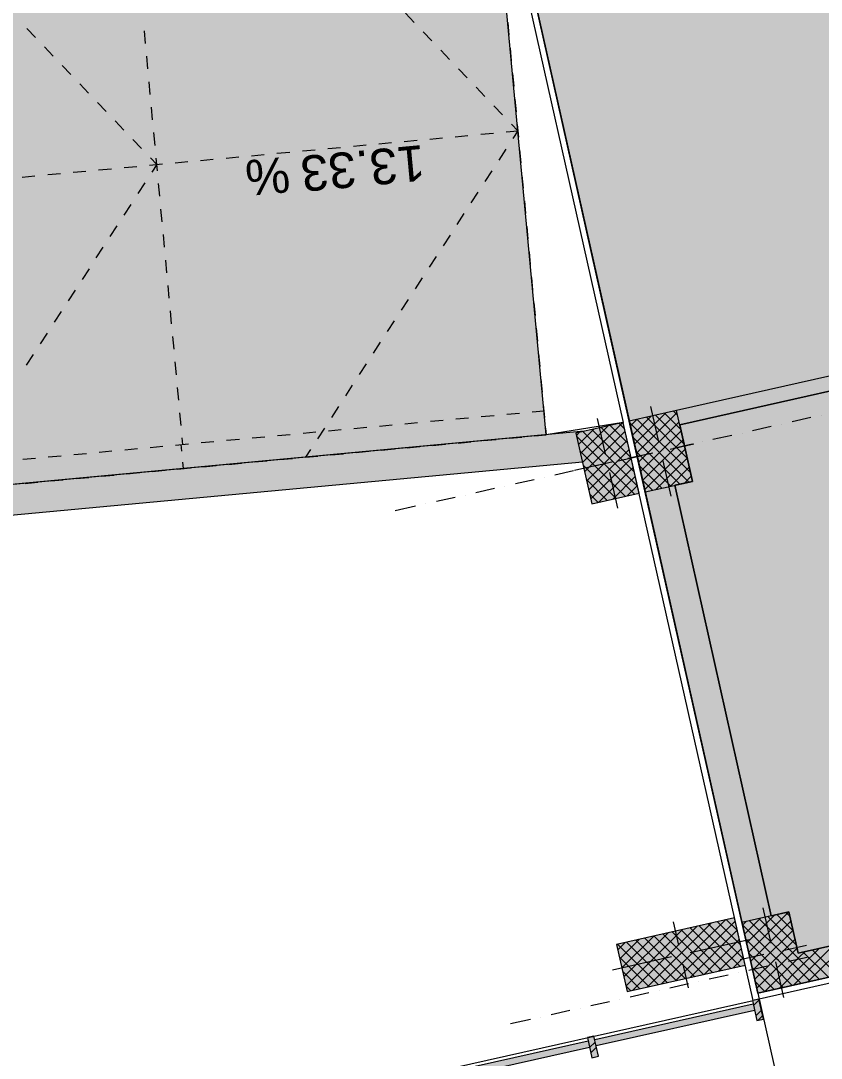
# Model space of a CAD drawing. Header units: centimetres. Extents: x -6559 to 4488, y -7535 to 372.
# Drawn here: x -522 to 137, y -3319 to -2466 of the extents above; entities that cross this region are included whole.
import ezdxf

# ---------------------------------------------------------------- set-up
doc = ezdxf.new("R2010")
doc.units = ezdxf.units.CM
for name, color, linetype in [('PDF_- DEPO', 7, 'Continuous'), ('PDF_A - Muret', 7, 'Continuous'), ('PDF_A - Shtyllat', 7, 'Continuous')]:
    doc.layers.add(name, color=color, linetype=linetype)
for name, color, linetype, true_color in [('PDF_A - Akset', 7, 'Continuous', 0xfd4435), ('PDF_A - Alumil', 7, 'Continuous', 0x7f7f7f), ('PDF_A - Fill Zone', 7, 'Continuous', 0x999999), ('PDF_A - Pllaka mbi bodrum', 7, 'Continuous', 0x7f7f7f), ('PDF_A - Pllaka Perdhes', 7, 'Continuous', 0x7f7f7f), ('PDF_A - Pllaka Suteren', 7, 'Continuous', 0x7f7f7f), ('PDF_A - Rampa', 7, 'Continuous', 0x7f7f7f), ('PDF_A - Sutereni Polyline', 7, 'Continuous', 0x029e21), ('PDF_A4 - Pllaka Suterenit', 7, 'Continuous', 0x7f7f7f)]:
    doc.layers.add(name, color=color, linetype=linetype, true_color=true_color)
doc.styles.add('PDF Arial', font='')
doc.styles.get('PDF Arial').set_extended_font_data('Arial')

msp = doc.modelspace()

# ---------------------------------------------------------------- hatches: boundary and pattern name
at = {"layer": 'PDF_- DEPO', "true_color": 0xffffff, "transparency": 33554559}
msp.add_hatch(color=7, dxfattribs=at).paths.add_polyline_path([(117.64, -3232.92), (110.02, -3198.95), (95.46, -3202.21), (15.96, -2847.92), (30.52, -2844.66), (20.06, -2798.07), (249.17, -2746.66), (346.74, -3181.51)])
at = {"layer": 'PDF_A - Fill Zone', "true_color": 0x93a0c6, "transparency": 33554559}
msp.add_hatch(color=253, dxfattribs=at).paths.add_polyline_path([(-239.85, -548.07), (1116.51, -548.07), (1116.51, -1540.66), (1120.86, -1560.07), (1072.33, -1570.97), (1387.05, -2973.57), (868.58, -3089.91), (762.94, -2619.14), (-21.38, -2795.13), (-131.36, -2304.95), (652.96, -2128.96), (558.97, -1710.11), (524.16, -1717.92), (451.98, -1396.21), (105.85, -1396.21), (105.85, -1821.48), (-239.85, -1821.48)])
at = {"layer": 'PDF_A - Muret', "transparency": 33554559}
msp.add_hatch(color=256, dxfattribs=at).paths.add_polyline_path([(-695.2, -2862.74), (-58.46, -2803.45), (-65.29, -2804.98), (-60, -2828.57), (-692.9, -2887.5)])
at = {"layer": 'PDF_A - Shtyllat', "true_color": 0x7f7f7f, "transparency": 33554559}
msp.add_hatch(color=8, dxfattribs=at).paths.add_polyline_path([(110.02, -3198.95), (117.64, -3232.92), (103.09, -3236.19), (78.82, -3241.63), (71.19, -3207.65)])

# ---------------------------------------------------------------- linework, layer by layer
at = {"layer": 'PDF_- DEPO', "lineweight": 0}
for points in [[(249.17, -2746.66), (20.06, -2798.07)], [(20.06, -2798.07), (30.52, -2844.66)], [(30.52, -2844.66), (15.96, -2847.92)], [(15.96, -2847.92), (95.46, -3202.21)], [(117.64, -3232.92), (346.74, -3181.51)], [(95.46, -3202.21), (110.02, -3198.95)], [(110.02, -3198.95), (117.64, -3232.92)]]:
    msp.add_lwpolyline(points, dxfattribs=at)
at = {"layer": 'PDF_A - Akset', "lineweight": 0}
for points in [[(136.51, -2790.29), (136.51, -2790.29)], [(95.42, -2799.5), (80.02, -2802.96)], [(103.98, -2797.59), (103.98, -2797.59)], [(127.96, -2792.21), (112.55, -2795.67)], [(62.89, -2806.81), (47.49, -2810.26)], [(71.46, -2804.88), (71.46, -2804.88)], [(30.36, -2814.1), (14.95, -2817.56)], [(38.93, -2812.19), (38.93, -2812.19)], [(-2.16, -2821.4), (-17.58, -2824.86)], [(6.4, -2819.48), (6.4, -2819.48)], [(-58.67, -2834.08), (-58.67, -2834.08)], [(-34.69, -2828.71), (-50.11, -2832.16)], [(-26.14, -2826.78), (-26.14, -2826.78)], [(-91.2, -2841.38), (-91.2, -2841.38)], [(-67.23, -2836), (-82.64, -2839.46)], [(-132.29, -2850.6), (-147.69, -2854.06)], [(-123.73, -2848.68), (-123.73, -2848.68)], [(-99.76, -2843.3), (-115.17, -2846.76)], [(-164.82, -2857.9), (-180.23, -2861.36)], [(-156.26, -2855.98), (-156.26, -2855.98)], [(-197.35, -2865.2), (-214.06, -2868.95)], [(-188.79, -2863.28), (-188.79, -2863.28)], [(133.49, -3234.46), (133.49, -3234.46)], [(92.4, -3243.68), (76.99, -3247.14)], [(100.96, -3241.76), (100.96, -3241.76)], [(124.93, -3236.38), (109.52, -3239.84)], [(59.87, -3250.99), (44.45, -3254.43)], [(68.43, -3249.06), (68.43, -3249.06)], [(27.34, -3258.28), (11.93, -3261.74)], [(35.9, -3256.36), (35.9, -3256.36)], [(-5.2, -3265.58), (-20.6, -3269.04)], [(3.36, -3263.66), (3.36, -3263.66)], [(-61.69, -3278.26), (-61.69, -3278.26)], [(-37.73, -3272.88), (-53.13, -3276.34)], [(-29.17, -3270.95), (-29.17, -3270.95)], [(-94.22, -3285.56), (-94.22, -3285.56)], [(-70.26, -3280.18), (-85.66, -3283.64)], [(-102.79, -3287.47), (-119.09, -3291.14)]]:
    msp.add_lwpolyline(points, dxfattribs=at)
at = {"layer": 'PDF_A - Alumil', "lineweight": 0}
for points in [[(85.35, -3270.75), (80.01, -3271.95)], [(80.01, -3271.95), (83.71, -3288.45)], [(89.05, -3287.26), (85.35, -3270.75)], [(83.71, -3288.45), (89.05, -3287.26)], [(-50.54, -3301.24), (-55.88, -3302.44)], [(-55.88, -3302.44), (-52.18, -3318.94)], [(-46.84, -3317.74), (-50.54, -3301.24)], [(-52.18, -3318.94), (-46.84, -3317.74)]]:
    msp.add_lwpolyline(points, dxfattribs=at)
at = {"layer": 'PDF_A - Alumil', "color": 254, "lineweight": 0, "true_color": 0xcccccc}
for points in [[(80.9, -3275.92), (85.48, -3271.33)], [(82.83, -3284.53), (87.42, -3279.95)], [(84.33, -3288.32), (88.38, -3284.26)], [(-54.05, -3310.62), (-49.46, -3306.04)], [(-53.08, -3314.93), (-48.5, -3310.35)]]:
    msp.add_lwpolyline(points, dxfattribs=at)
at = {"layer": 'PDF_A - Alumil', "color": 254, "true_color": 0xcccccc, "transparency": 33554559}
for points in [[(83.71, -3288.45), (80.01, -3271.95), (89.05, -3287.26), (85.35, -3270.76)], [(-52.18, -3318.94), (-55.88, -3302.44), (-46.84, -3317.74), (-50.54, -3301.24)]]:
    msp.add_solid(points, dxfattribs=at)
at = {"layer": 'PDF_A - Muret', "lineweight": 0}
for points in [[(258.21, -2732.39), (17.45, -2786.41)], [(20.06, -2798.07), (249.17, -2746.66)], [(-58.46, -2803.45), (-695.2, -2862.74)], [(-692.9, -2887.5), (-60, -2828.57)], [(95.46, -3202.21), (15.96, -2847.92)], [(-8.31, -2853.37), (71.19, -3207.65)], [(386.68, -3172.55), (117.64, -3232.92)], [(123.08, -3257.18), (392.12, -3196.81)], [(121.75, -3251.24), (146.57, -3226.43)], [(125.49, -3256.65), (158.35, -3223.79)], [(118.41, -3236.3), (122.99, -3231.72)], [(120.08, -3243.77), (134.77, -3229.08)], [(142.57, -3252.81), (121.75, -3232)], [(150.04, -3251.14), (129.23, -3230.32)], [(135.1, -3254.49), (118.83, -3238.22)], [(127.64, -3256.16), (121.48, -3250)], [(80.66, -3274.86), (-49.89, -3304.15)], [(-48.8, -3309.01), (81.76, -3279.71)], [(-55.23, -3305.35), (-193.55, -3336.39)], [(-192.45, -3341.25), (-54.14, -3310.2)]]:
    msp.add_lwpolyline(points, dxfattribs=at)
at = {"layer": 'PDF_A - Muret', "transparency": 33554559}
for points in [[(246.56, -2735), (249.17, -2746.66), (17.45, -2786.41), (20.06, -2798.07)], [(-8.31, -2853.37), (15.96, -2847.92), (71.19, -3207.65), (95.46, -3202.21)], [(386.68, -3172.55), (392.12, -3196.81), (117.64, -3232.92), (123.08, -3257.18)], [(-49.89, -3304.15), (80.66, -3274.86), (-48.8, -3309.01), (81.76, -3279.71)], [(-193.55, -3336.39), (-55.23, -3305.35), (-192.45, -3341.25), (-54.14, -3310.2)]]:
    msp.add_solid(points, dxfattribs=at)
at = {"layer": 'PDF_A - Pllaka mbi bodrum', "lineweight": 0}
for points in [[(-26.46, -2796.27), (-89.88, -2806.37)], [(-26.46, -2796.27), (-89.88, -2806.37)], [(80.51, -3271.85), (-26.46, -2796.27)], [(80.51, -3271.85), (-26.46, -2796.27)], [(-89.88, -2806.37), (-1214.97, -2911.12)], [(-89.88, -2806.37), (-1214.97, -2911.12)], [(230.37, -3238.21), (80.51, -3271.85)], [(-210.69, -3337.22), (80.51, -3271.85)]]:
    msp.add_lwpolyline(points, dxfattribs=at)
at = {"layer": 'PDF_A - Pllaka Perdhes', "lineweight": 0}
for points in [[(-21.38, -2795.13), (-131.36, -2304.95)], [(84.26, -3265.9), (-21.38, -2795.13)], [(2066.52, -2821.11), (84.26, -3265.9)]]:
    msp.add_lwpolyline(points, dxfattribs=at)
at = {"layer": 'PDF_A - Pllaka Suteren', "lineweight": 0}
for points in [[(-136.45, -2306.11), (-26.46, -2796.27)], [(-89.88, -2806.37), (-136.45, -2306.11)], [(-26.46, -2796.27), (-89.88, -2806.37)]]:
    msp.add_lwpolyline(points, dxfattribs=at)
at = {"layer": 'PDF_A - Rampa', "lineweight": 0}
for points in [[(-205.67, -2459.43), (-198.4, -2467.04)], [(-121.46, -2467.14), (-120.49, -2477.63)], [(-517.37, -2471.87), (-510.1, -2479.49)], [(-419.59, -2484.33), (-420.57, -2473.84)], [(-191.13, -2474.66), (-183.85, -2482.27)], [(-502.83, -2487.1), (-495.55, -2494.71)], [(-176.58, -2489.87), (-169.31, -2497.49)], [(-119.5, -2488.11), (-118.53, -2498.59)], [(-417.64, -2505.29), (-418.61, -2494.81)], [(-488.28, -2502.32), (-481.01, -2509.94)], [(-162.03, -2505.1), (-154.76, -2512.72)], [(-117.56, -2509.07), (-116.58, -2519.56)], [(-473.74, -2517.55), (-466.46, -2525.15)], [(-415.68, -2526.26), (-416.66, -2515.77)], [(-147.49, -2520.32), (-140.21, -2527.94)], [(-459.18, -2532.77), (-451.92, -2540.38)], [(-132.94, -2535.55), (-125.66, -2543.17)], [(-115.6, -2530.04), (-114.63, -2540.52)], [(-413.74, -2547.22), (-414.71, -2536.74)], [(-444.64, -2548), (-437.36, -2555.6)], [(-118.39, -2550.77), (-113.16, -2556.25)], [(-113.65, -2551), (-112.68, -2561.49)], [(-411.78, -2568.19), (-412.75, -2557.7)], [(-164.67, -2561.04), (-154.19, -2560.06)], [(-143.7, -2559.09), (-133.22, -2558.11)], [(-122.73, -2557.13), (-113.16, -2556.25)], [(-113.16, -2556.25), (-117.29, -2562.59)], [(-430.1, -2563.22), (-422.82, -2570.83)], [(-269.49, -2570.8), (-259.01, -2569.83)], [(-248.53, -2568.85), (-238.05, -2567.87)], [(-227.56, -2566.9), (-217.08, -2565.92)], [(-206.6, -2564.94), (-196.12, -2563.97)], [(-185.63, -2562.99), (-175.15, -2562.02)], [(-353.36, -2578.61), (-342.88, -2577.63)], [(-332.4, -2576.66), (-321.92, -2575.68)], [(-311.42, -2574.7), (-300.94, -2573.73)], [(-290.46, -2572.76), (-279.98, -2571.77)], [(-123.04, -2571.41), (-128.77, -2580.23)], [(-111.7, -2571.97), (-110.72, -2582.45)], [(-437.22, -2586.41), (-426.74, -2585.44)], [(-416.26, -2584.47), (-405.77, -2583.49)], [(-415.54, -2578.44), (-410.32, -2583.91)], [(-410.32, -2583.91), (-414.45, -2590.26)], [(-409.82, -2589.15), (-410.81, -2578.67)], [(-395.29, -2582.51), (-384.81, -2581.54)], [(-374.33, -2580.56), (-363.84, -2579.59)], [(-521.09, -2594.23), (-510.61, -2593.25)], [(-500.12, -2592.27), (-489.63, -2591.3)], [(-479.15, -2590.32), (-468.67, -2589.34)], [(-458.19, -2588.37), (-447.7, -2587.39)], [(-134.52, -2589.06), (-140.27, -2597.89)], [(-109.75, -2592.93), (-108.77, -2603.41)], [(-420.19, -2599.08), (-425.93, -2607.9)], [(-407.88, -2610.12), (-408.85, -2599.63)], [(-146.01, -2606.7), (-151.75, -2615.53)], [(-431.67, -2616.73), (-437.42, -2625.55)], [(-405.92, -2631.09), (-406.9, -2620.6)], [(-107.79, -2613.9), (-106.82, -2624.38)], [(-157.49, -2624.36), (-163.24, -2633.17)], [(-443.17, -2634.37), (-448.9, -2643.2)], [(-105.85, -2634.87), (-104.86, -2645.35)], [(-403.97, -2652.05), (-404.95, -2641.57)], [(-168.99, -2642), (-174.72, -2650.83)], [(-454.65, -2652.02), (-460.39, -2660.85)], [(-402.02, -2673.02), (-403, -2662.54)], [(-180.47, -2659.64), (-186.21, -2668.47)], [(-103.89, -2655.84), (-102.92, -2666.32)], [(-466.13, -2669.67), (-471.88, -2678.49)], [(-191.95, -2677.3), (-197.7, -2686.12)], [(-101.93, -2676.8), (-100.96, -2687.28)], [(-477.62, -2687.32), (-483.37, -2696.14)], [(-400.07, -2693.98), (-401.04, -2683.5)], [(-203.44, -2694.94), (-209.19, -2703.77)], [(-99.99, -2697.77), (-99.01, -2708.25)], [(-489.11, -2704.96), (-494.85, -2713.79)], [(-398.12, -2714.95), (-399.09, -2704.47)], [(-214.93, -2712.59), (-220.67, -2721.41)], [(-500.6, -2722.61), (-506.34, -2731.43)], [(-98.03, -2718.73), (-97.06, -2729.21)], [(-396.17, -2735.91), (-397.14, -2725.43)], [(-226.42, -2730.24), (-232.16, -2739.07)], [(-512.08, -2740.26), (-517.82, -2749.08)], [(-96.08, -2739.7), (-95.11, -2750.18)], [(-394.21, -2756.88), (-395.19, -2746.4)], [(-237.9, -2747.88), (-243.64, -2756.71)], [(-249.39, -2765.54), (-255.13, -2774.36)], [(-94.13, -2760.66), (-93.15, -2771.14)], [(-392.27, -2777.84), (-393.24, -2767.36)], [(-260.87, -2783.18), (-266.62, -2792.01)], [(-92.18, -2781.63), (-91.2, -2792.11)], [(-390.31, -2798.81), (-391.28, -2788.33)], [(-143.22, -2791.36), (-132.74, -2790.38)], [(-143.22, -2791.36), (-132.74, -2790.38)], [(-122.25, -2789.41), (-111.77, -2788.43)], [(-122.25, -2789.41), (-111.77, -2788.43)], [(-101.29, -2787.45), (-91.72, -2786.57)], [(-101.29, -2787.45), (-91.72, -2786.57)], [(-248.05, -2801.12), (-237.57, -2800.15)], [(-248.05, -2801.12), (-237.57, -2800.15)], [(-227.09, -2799.16), (-216.61, -2798.19)], [(-227.09, -2799.16), (-216.61, -2798.19)], [(-206.12, -2797.22), (-195.64, -2796.24)], [(-206.12, -2797.22), (-195.64, -2796.24)], [(-185.16, -2795.26), (-174.67, -2794.29)], [(-185.16, -2795.26), (-174.67, -2794.29)], [(-164.19, -2793.31), (-153.7, -2792.34)], [(-164.19, -2793.31), (-153.7, -2792.34)], [(-388.87, -2814.23), (-389.37, -2808.81)], [(-331.91, -2808.93), (-321.43, -2807.95)], [(-331.91, -2808.93), (-321.43, -2807.95)], [(-310.95, -2806.98), (-300.46, -2806)], [(-310.95, -2806.98), (-300.46, -2806)], [(-289.98, -2805.02), (-279.5, -2804.05)], [(-289.98, -2805.02), (-279.5, -2804.05)], [(-272.37, -2800.83), (-278.1, -2809.65)], [(-269.02, -2803.08), (-258.54, -2802.09)], [(-269.02, -2803.08), (-258.54, -2802.09)], [(-120.41, -2809.22), (-109.93, -2808.25)], [(-99.45, -2807.26), (-89.88, -2806.37)], [(-90.38, -2800.96), (-89.88, -2806.37)], [(-415.78, -2816.73), (-405.3, -2815.76)], [(-415.78, -2816.73), (-405.3, -2815.76)], [(-394.82, -2814.79), (-384.33, -2813.81)], [(-394.82, -2814.79), (-384.33, -2813.81)], [(-389.69, -2819.77), (-390.19, -2814.35)], [(-373.85, -2812.83), (-363.37, -2811.86)], [(-373.85, -2812.83), (-363.37, -2811.86)], [(-352.88, -2810.88), (-342.39, -2809.9)], [(-352.88, -2810.88), (-342.39, -2809.9)], [(-204.27, -2817.03), (-193.79, -2816.05)], [(-183.31, -2815.08), (-172.82, -2814.09)], [(-162.34, -2813.12), (-151.86, -2812.15)], [(-141.38, -2811.17), (-130.89, -2810.19)], [(-520.6, -2826.49), (-510.12, -2825.52)], [(-520.6, -2826.49), (-510.12, -2825.52)], [(-499.64, -2824.55), (-489.16, -2823.56)], [(-499.64, -2824.55), (-489.16, -2823.56)], [(-478.68, -2822.59), (-468.19, -2821.62)], [(-478.68, -2822.59), (-468.19, -2821.62)], [(-457.71, -2820.64), (-447.23, -2819.66)], [(-457.71, -2820.64), (-447.23, -2819.66)], [(-436.75, -2818.69), (-426.26, -2817.71)], [(-436.75, -2818.69), (-426.26, -2817.71)], [(-309.11, -2826.79), (-298.62, -2825.81)], [(-288.14, -2824.83), (-277.66, -2823.86)], [(-283.85, -2818.48), (-287.98, -2824.82)], [(-267.18, -2822.88), (-256.69, -2821.9)], [(-246.21, -2820.93), (-235.73, -2819.95)], [(-225.25, -2818.98), (-214.76, -2818)], [(-392.96, -2834.59), (-382.48, -2833.62)], [(-388.35, -2834.17), (-388.85, -2828.75)], [(-372, -2832.65), (-361.52, -2831.66)], [(-351.03, -2830.69), (-340.55, -2829.72)], [(-330.07, -2828.73), (-319.59, -2827.76)], [(-476.83, -2842.4), (-466.35, -2841.43)], [(-455.87, -2840.45), (-445.39, -2839.47)], [(-434.9, -2838.5), (-424.42, -2837.52)], [(-413.94, -2836.55), (-403.45, -2835.57)], [(-518.76, -2846.3), (-508.28, -2845.33)], [(-497.8, -2844.36), (-487.32, -2843.38)]]:
    msp.add_lwpolyline(points, dxfattribs=at)
at = {"layer": 'PDF_A - Rampa', "color": 7, "true_color": 0xffffff, "transparency": 33554559}
msp.add_solid([(-1319.2, -2416.24), (-136.45, -2306.12), (-1272.62, -2916.49), (-89.88, -2806.37)], dxfattribs=at)
at = {"layer": 'PDF_A - Shtyllat', "lineweight": 0}
for points in [[(2.83, -2812.13), (-3.71, -2783)], [(17.45, -2786.41), (-21.38, -2795.13)], [(-18.81, -2806.55), (-3.34, -2791.08)], [(-17.13, -2814.02), (8.45, -2788.44)], [(-15.46, -2821.49), (17.85, -2788.18)], [(23.59, -2813.77), (0.12, -2790.31)], [(20.94, -2801.98), (7.59, -2788.63)], [(18.29, -2790.19), (15.06, -2786.95)], [(30.52, -2844.66), (17.45, -2786.41)], [(-26.46, -2796.27), (-65.29, -2804.98)], [(-61.51, -2821.83), (-38.71, -2799.02)], [(-59.84, -2829.29), (-26.92, -2796.38)], [(-41.09, -2821.98), (-47.62, -2792.86)], [(-20.01, -2825.04), (-44.69, -2800.36)], [(-22.65, -2813.24), (-37.22, -2798.68)], [(-25.3, -2801.46), (-29.75, -2797.01)], [(-13.4, -2854.51), (-26.46, -2796.27)], [(-21.38, -2795.13), (-8.31, -2853.37)], [(27.68, -2845.29), (-21.05, -2796.56)], [(-20.49, -2799.09), (-15.13, -2793.73)], [(28.88, -2837.35), (-14.82, -2793.65)], [(-13.78, -2828.96), (19.52, -2795.65)], [(26.23, -2825.56), (-7.34, -2791.98)], [(-65.29, -2804.98), (-52.22, -2863.22)], [(-64.87, -2806.88), (-62.29, -2804.3)], [(-17.13, -2855.35), (-64.65, -2807.83)], [(-63.19, -2814.35), (-50.49, -2801.66)], [(-14.72, -2848.62), (-59.62, -2803.71)], [(-58.16, -2836.76), (-24.86, -2803.45)], [(-17.37, -2836.82), (-52.16, -2802.04)], [(20.2, -2846.96), (-18.41, -2808.35)], [(-12.11, -2836.43), (21.2, -2803.12)], [(-56.49, -2844.23), (-23.18, -2810.92)], [(-10.43, -2843.89), (22.88, -2810.59)], [(12.34, -2818.15), (31.75, -2813.79)], [(-24.6, -2857.02), (-62.01, -2819.61)], [(-54.81, -2851.7), (-21.5, -2818.39)], [(-53.13, -2859.17), (-19.83, -2825.86)], [(-31.58, -2828.01), (-12.16, -2823.65)], [(-3.19, -2821.64), (-22.61, -2825.99)], [(12.74, -2848.65), (-15.76, -2820.14)], [(-8.75, -2851.37), (24.55, -2818.05)], [(0.32, -2851.43), (26.23, -2825.53)], [(4.57, -2819.89), (4.57, -2819.89)], [(-47.11, -2831.48), (-66.52, -2835.84)], [(-32.08, -2858.7), (-59.36, -2831.41)], [(-46.84, -2862.01), (-18.15, -2833.33)], [(-39.34, -2829.75), (-39.34, -2829.75)], [(5.27, -2850.32), (-13.12, -2831.94)], [(6.31, -2827.66), (12.85, -2856.77)], [(12.12, -2848.79), (27.91, -2833)], [(-37.6, -2837.51), (-31.06, -2866.63)], [(-35.04, -2859.36), (-16.47, -2840.79)], [(23.9, -2846.14), (29.58, -2840.46)], [(-39.54, -2860.37), (-56.71, -2843.2)], [(-23.26, -2856.72), (-14.8, -2848.27)], [(-2.19, -2851.99), (-10.47, -2843.72)], [(-8.31, -2853.37), (30.52, -2844.66)], [(-47.01, -2862.05), (-54.08, -2854.99)], [(-52.22, -2863.22), (-13.4, -2854.51)], [(110.02, -3198.95), (71.19, -3207.65)], [(75.04, -3224.8), (98.25, -3201.59)], [(76.71, -3232.26), (110.02, -3198.96)], [(95.39, -3224.66), (88.86, -3195.54)], [(113.54, -3214.64), (100.08, -3201.18)], [(110.89, -3202.84), (107.55, -3199.5)], [(117.64, -3232.92), (110.02, -3198.95)], [(65.22, -3203.9), (-31.85, -3225.68)], [(-6.71, -3260.82), (45.87, -3208.24)], [(5.08, -3258.18), (57.67, -3205.59)], [(19.3, -3226.44), (14.94, -3207.02)], [(16.88, -3255.53), (65.82, -3206.59)], [(72.86, -3237.97), (43.63, -3208.74)], [(70.22, -3226.19), (51.11, -3207.07)], [(67.57, -3214.39), (58.57, -3205.4)], [(73.93, -3242.73), (65.22, -3203.9)], [(71.19, -3207.65), (78.82, -3241.63)], [(99.35, -3237.03), (71.54, -3209.21)], [(71.69, -3209.87), (74.67, -3206.88)], [(73.36, -3217.33), (86.46, -3204.23)], [(106.82, -3235.34), (77.67, -3206.21)], [(78.39, -3239.74), (111.7, -3206.43)], [(114.29, -3233.67), (85.14, -3204.53)], [(116.18, -3226.42), (92.62, -3202.85)], [(-25.83, -3252.51), (10.5, -3216.18)], [(-24.15, -3259.97), (22.29, -3213.53)], [(-18.5, -3263.47), (34.09, -3210.89)], [(39.6, -3250.43), (6.29, -3217.12)], [(47.07, -3248.75), (13.76, -3215.45)], [(54.54, -3247.08), (21.23, -3213.77)], [(28.66, -3252.88), (67.5, -3214.05)], [(62, -3245.4), (28.7, -3212.1)], [(69.47, -3243.73), (36.17, -3210.42)], [(87.62, -3239.65), (113.38, -3213.9)], [(-31.85, -3225.68), (-23.14, -3264.51)], [(2.26, -3258.81), (-31.05, -3225.51)], [(-30.86, -3230.1), (-24.86, -3224.12)], [(-29.17, -3237.57), (-13.08, -3221.47)], [(-27.5, -3245.04), (-1.29, -3218.83)], [(9.72, -3257.14), (-23.58, -3223.82)], [(17.19, -3255.46), (-16.11, -3222.15)], [(24.67, -3253.78), (-8.65, -3220.48)], [(32.13, -3252.11), (-1.17, -3218.8)], [(28.8, -3232.46), (77.34, -3221.58)], [(40.46, -3250.24), (69.18, -3221.52)], [(91.88, -3238.7), (74.19, -3221.01)], [(99.4, -3237.01), (115.05, -3221.37)], [(104.9, -3230.68), (124.32, -3226.32)], [(21.05, -3234.2), (21.05, -3234.2)], [(52.24, -3247.59), (70.85, -3228.98)], [(89.37, -3234.16), (69.96, -3238.52)], [(84.41, -3240.37), (76.83, -3232.79)], [(92.21, -3253.36), (111.19, -3234.36)], [(97.14, -3232.42), (97.14, -3232.42)], [(121.48, -3250), (106.82, -3235.34)], [(111.19, -3234.36), (116.72, -3228.83)], [(118.83, -3238.22), (114.29, -3233.67)], [(13.28, -3235.95), (-35.25, -3246.84)], [(-5.21, -3260.48), (-29.48, -3236.21)], [(-23.14, -3264.51), (73.93, -3242.73)], [(22.78, -3241.97), (27.14, -3261.38)], [(64.04, -3244.95), (72.52, -3236.46)], [(78.82, -3241.63), (84.26, -3265.9)], [(80.06, -3247.2), (87.62, -3239.65)], [(81.74, -3254.67), (99.4, -3237.01)], [(94.21, -3250.18), (84.41, -3240.37)], [(90.12, -3264.58), (118.41, -3236.3)], [(97.77, -3244.58), (91.88, -3238.7)], [(98.88, -3240.18), (105.42, -3269.31)], [(101.31, -3238.98), (99.35, -3237.03)], [(120.16, -3257.84), (101.31, -3238.98)], [(101.91, -3261.94), (120.08, -3243.77)], [(-12.68, -3262.17), (-26.84, -3248.01)], [(90.67, -3255.78), (79.48, -3244.59)], [(105.23, -3261.19), (94.21, -3250.18)], [(112.7, -3259.52), (97.77, -3244.58)], [(113.7, -3259.29), (121.75, -3251.24)], [(-20.15, -3263.84), (-24.19, -3259.79)], [(87.13, -3261.38), (82.12, -3256.38)], [(83.42, -3262.15), (92.21, -3253.36)], [(84.26, -3265.9), (123.08, -3257.18)], [(90.29, -3264.55), (87.13, -3261.38)], [(97.76, -3262.86), (90.67, -3255.78)]]:
    msp.add_lwpolyline(points, dxfattribs=at)
at = {"layer": 'PDF_A - Shtyllat', "color": 8, "true_color": 0x7f7f7f, "transparency": 33554559}
for points in [[(30.52, -2844.66), (-8.31, -2853.37), (17.45, -2786.41), (-21.38, -2795.13)], [(-13.4, -2854.51), (-52.22, -2863.22), (-26.46, -2796.27), (-65.29, -2804.98)], [(73.93, -3242.73), (-23.14, -3264.51), (65.22, -3203.9), (-31.85, -3225.68)], [(84.26, -3265.9), (103.09, -3236.19), (123.08, -3257.18), (117.64, -3232.92)], [(78.82, -3241.63), (103.09, -3236.19), (84.26, -3265.9)]]:
    msp.add_solid(points, dxfattribs=at)
at = {"layer": 'PDF_A - Sutereni Polyline', "lineweight": 0}
for points in [[(-239.85, -1821.48), (84.26, -3265.9)], [(84.26, -3265.9), (2066.52, -2821.11)]]:
    msp.add_lwpolyline(points, dxfattribs=at)
at = {"layer": 'PDF_A4 - Pllaka Suterenit', "lineweight": 0}
for points in [[(921.14, -3078.12), (84.26, -3265.9)], [(84.26, -3265.9), (405.41, -4697.02)]]:
    msp.add_lwpolyline(points, dxfattribs=at)

# ---------------------------------------------------------------- texts
at = {"layer": 'PDF_A - Rampa', "char_height": 29.2978, "attachment_point": 7, "rotation": 185.3, "style": 'PDF Arial'}
for s, insert in [('\\W1.001175;13.33', (-191.02, -2567.36)), ('\\W1.000942;%', (-302.35, -2577.13))]:
    msp.add_mtext(s, dxfattribs=dict(at, insert=insert))

doc.saveas('drawing.dxf')
